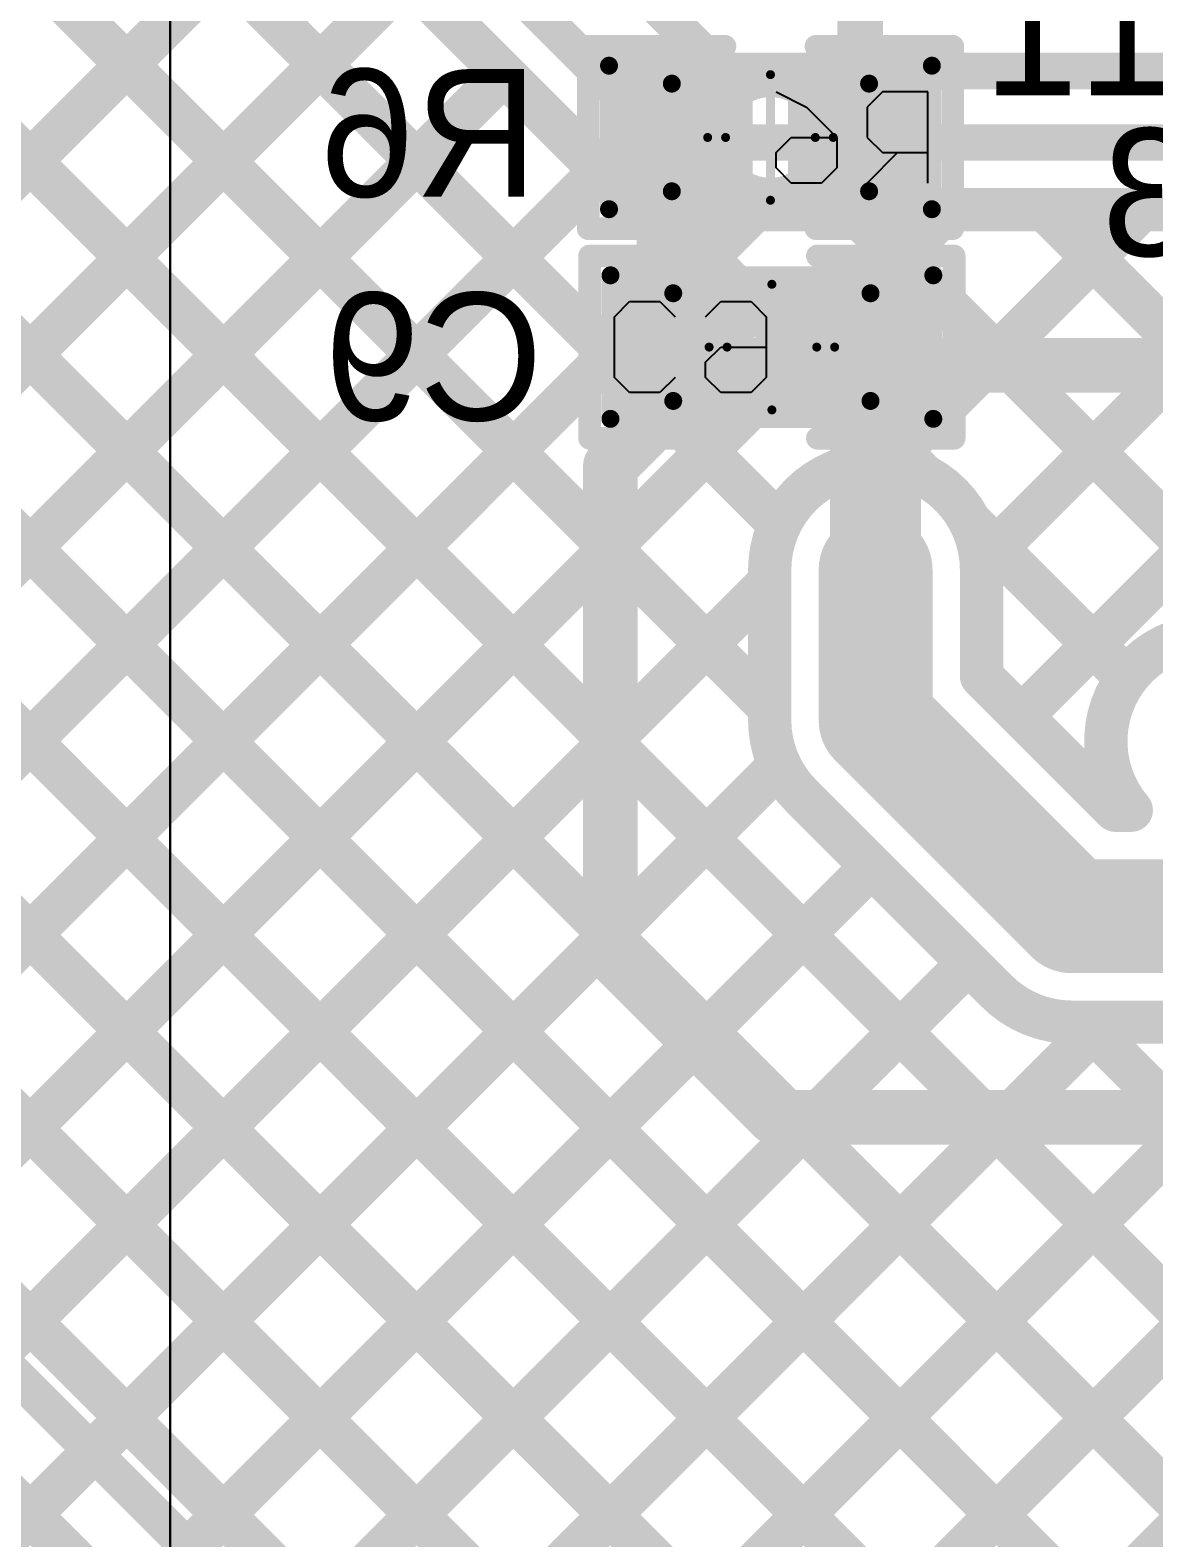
# Model space of a CAD drawing. Header units: millimetres. Extents: x 235 to 830, y 272 to 692.
# Drawn here: x 494.09 to 500.36, y 507.97 to 516.38 of the extents above; entities that cross this region are included whole.
import ezdxf

# ---------------------------------------------------------------- set-up
doc = ezdxf.new("R2010")
doc.units = ezdxf.units.MM
for name, color, linetype in [('BottomLayer', 5, 'Continuous'), ('BottomOverlay', 54, 'Continuous'), ('BottomPaste', 16, 'Continuous'), ('BottomSolder', 6, 'Continuous'), ('Mechanical1', 6, 'Continuous'), ('Mechanical13', 56, 'Continuous'), ('Mechanical15', 56, 'Continuous'), ('Mechanical2', 216, 'Continuous'), ('MultiLayer', 9, 'Continuous'), ('TopLayer', 1, 'Continuous'), ('ViaHoleLayer', 16, 'Continuous')]:
    doc.layers.add(name, color=color, linetype=linetype)

# ---------------------------------------------------------------- blocks, each defined once
blk = doc.blocks.new('0402CAP_B_7')
at = {"layer": 'BottomLayer'}
for points in [[(-0.8, 0.3), (-0.8, -0.3), (-0.2, 0.3), (-0.2, -0.3)], [(0.2, 0.3), (0.2, -0.3), (0.8, 0.3), (0.8, -0.3)]]:
    blk.add_solid(points, dxfattribs=at)
at = {"layer": 'BottomOverlay', "const_width": 0.127}
for points in [[(-1.016, -0.508), (-1.016, 0.508)], [(-1.016, 0.508), (-0.254, 0.508)], [(0.254, 0.508), (1.016, 0.508)], [(1.016, -0.508), (1.016, 0.508)], [(-1.016, -0.508), (-0.254, -0.508)], [(0.254, -0.508), (1.016, -0.508)]]:
    blk.add_lwpolyline(points, dxfattribs=at)
at = {"layer": 'BottomOverlay', "const_width": 0.0635}
for points in [[(-1.0477, 0.508, 1), (-0.9842, 0.508, 1)], [(-1.0477, 0.508, 1), (-0.9842, 0.508, 1)], [(-0.2857, 0.508, 1), (-0.2223, 0.508, 1)], [(0.2223, 0.508, 1), (0.2857, 0.508, 1)], [(0.9842, 0.508, 1), (1.0477, 0.508, 1)], [(0.9842, 0.508, 1), (1.0477, 0.508, 1)], [(-1.0477, -0.508, 1), (-0.9842, -0.508, 1)], [(-1.0477, -0.508, 1), (-0.9842, -0.508, 1)], [(-0.2857, -0.508, 1), (-0.2223, -0.508, 1)], [(0.2223, -0.508, 1), (0.2857, -0.508, 1)], [(0.9842, -0.508, 1), (1.0477, -0.508, 1)], [(0.9842, -0.508, 1), (1.0477, -0.508, 1)]]:
    blk.add_lwpolyline(points, format="xyb", close=True, dxfattribs=at)
at = {"layer": 'BottomPaste'}
for points in [[(-0.8, 0.3), (-0.8, -0.3), (-0.2, 0.3), (-0.2, -0.3)], [(0.2, 0.3), (0.2, -0.3), (0.8, 0.3), (0.8, -0.3)]]:
    blk.add_solid(points, dxfattribs=at)
at = {"layer": 'BottomSolder'}
for points in [[(-0.9016, 0.4016), (-0.9016, -0.4016), (-0.0984, 0.4016), (-0.0984, -0.4016)], [(0.0984, 0.4016), (0.0984, -0.4016), (0.9016, 0.4016), (0.9016, -0.4016)]]:
    blk.add_solid(points, dxfattribs=at)
at = {"layer": 'Mechanical1'}
for p, q in [((-0.878, 0.1694), (-0.7934, 0.254)), ((-0.7934, 0.254), (-0.6241, 0.254)), ((-0.6241, 0.254), (-0.5394, 0.1694)), ((-0.3702, 0.1694), (-0.2855, 0.254)), ((-0.2855, 0.254), (-0.1162, 0.254)), ((-0.1162, 0.254), (-0.0316, 0.1694)), ((-0.878, -0.1692), (-0.878, 0.1694)), ((-0.0316, 0.1694), (-0.0316, -0.1692)), ((-0.3702, -0.0846), (-0.2855, 0.0001)), ((-0.2855, 0.0001), (-0.0316, 0.0001)), ((-0.3702, -0.1692), (-0.3702, -0.0846)), ((-0.7934, -0.2538), (-0.878, -0.1692)), ((-0.5394, -0.1692), (-0.6241, -0.2538)), ((-0.2855, -0.2538), (-0.3702, -0.1692)), ((-0.0316, -0.1692), (-0.1162, -0.2538)), ((-0.6241, -0.2538), (-0.7934, -0.2538)), ((-0.1162, -0.2538), (-0.2855, -0.2538))]:
    blk.add_line(p, q, dxfattribs=at)
at = {"layer": 'Mechanical13', "const_width": 0.1}
for points in [[(-0.55, 0.3), (0.55, 0.3)], [(-0.55, -0.3), (-0.55, 0.3)], [(0.55, -0.3), (0.55, 0.3)], [(-0.55, -0.3), (0.55, -0.3)]]:
    blk.add_lwpolyline(points, dxfattribs=at)
at = {"layer": 'Mechanical13', "const_width": 0.05}
for points in [[(-0.575, 0.3, 1), (-0.525, 0.3, 1)], [(-0.575, 0.3, 1), (-0.525, 0.3, 1)], [(0.525, 0.3, 1), (0.575, 0.3, 1)], [(0.525, 0.3, 1), (0.575, 0.3, 1)], [(-0.575, -0.3, 1), (-0.525, -0.3, 1)], [(-0.575, -0.3, 1), (-0.525, -0.3, 1)], [(0.525, -0.3, 1), (0.575, -0.3, 1)], [(0.525, -0.3, 1), (0.575, -0.3, 1)]]:
    blk.add_lwpolyline(points, format="xyb", close=True, dxfattribs=at)
at = {"layer": 'Mechanical15'}
for points, const_width in [([(-0.9, 0.4), (0.9, 0.4)], 0.1), ([(-0.9, -0.4), (-0.9, 0.4)], 0.1), ([(0.9, -0.4), (0.9, 0.4)], 0.1), ([(0, -0.35), (0, 0.35)], 0.05), ([(-0.35, 0), (0.35, 0)], 0.05), ([(-0.9, -0.4), (0.9, -0.4)], 0.1)]:
    blk.add_lwpolyline(points, dxfattribs=dict(at, const_width=const_width))
for points, const_width in [([(-0.925, 0.4, 1), (-0.875, 0.4, 1)], 0.05), ([(-0.925, 0.4, 1), (-0.875, 0.4, 1)], 0.05), ([(0.875, 0.4, 1), (0.925, 0.4, 1)], 0.05), ([(0.875, 0.4, 1), (0.925, 0.4, 1)], 0.05), ([(-0.0125, 0.35, 1), (0.0125, 0.35, 1)], 0.025), ([(0.25, 0, 1), (-0.25, 0, 1)], 0.05), ([(-0.3625, 0, 1), (-0.3375, 0, 1)], 0.025), ([(-0.2625, 0, 1), (-0.2375, 0, 1)], 0.025), ([(0.2375, 0, 1), (0.2625, 0, 1)], 0.025), ([(0.3375, 0, 1), (0.3625, 0, 1)], 0.025), ([(-0.0125, -0.35, 1), (0.0125, -0.35, 1)], 0.025), ([(-0.925, -0.4, 1), (-0.875, -0.4, 1)], 0.05), ([(-0.925, -0.4, 1), (-0.875, -0.4, 1)], 0.05), ([(0.875, -0.4, 1), (0.925, -0.4, 1)], 0.05), ([(0.875, -0.4, 1), (0.925, -0.4, 1)], 0.05)]:
    blk.add_lwpolyline(points, format="xyb", close=True, dxfattribs=dict(at, const_width=const_width))
blk = doc.blocks.new('0402_B_22')
at = {"layer": 'BottomLayer'}
for points in [[(-0.8, 0.3), (-0.8, -0.3), (-0.2, 0.3), (-0.2, -0.3)], [(0.2, 0.3), (0.2, -0.3), (0.8, 0.3), (0.8, -0.3)]]:
    blk.add_solid(points, dxfattribs=at)
at = {"layer": 'BottomOverlay', "const_width": 0.127}
for points in [[(-0.254, 0.508), (-1.016, 0.508)], [(-1.016, 0.508), (-1.016, -0.508)], [(1.016, 0.508), (0.254, 0.508)], [(1.016, 0.508), (1.016, -0.508)], [(-0.254, -0.508), (-1.016, -0.508)], [(1.016, -0.508), (0.254, -0.508)]]:
    blk.add_lwpolyline(points, dxfattribs=at)
at = {"layer": 'BottomOverlay', "const_width": 0.0635}
for points in [[(-1.0477, 0.508, 1), (-0.9842, 0.508, 1)], [(-1.0477, 0.508, 1), (-0.9842, 0.508, 1)], [(-0.2857, 0.508, 1), (-0.2223, 0.508, 1)], [(0.2223, 0.508, 1), (0.2857, 0.508, 1)], [(0.9842, 0.508, 1), (1.0477, 0.508, 1)], [(0.9842, 0.508, 1), (1.0477, 0.508, 1)], [(-1.0477, -0.508, 1), (-0.9842, -0.508, 1)], [(-1.0477, -0.508, 1), (-0.9842, -0.508, 1)], [(-0.2857, -0.508, 1), (-0.2223, -0.508, 1)], [(0.2223, -0.508, 1), (0.2857, -0.508, 1)], [(0.9842, -0.508, 1), (1.0477, -0.508, 1)], [(0.9842, -0.508, 1), (1.0477, -0.508, 1)]]:
    blk.add_lwpolyline(points, format="xyb", close=True, dxfattribs=at)
at = {"layer": 'BottomPaste'}
for points in [[(-0.8, 0.3), (-0.8, -0.3), (-0.2, 0.3), (-0.2, -0.3)], [(0.2, 0.3), (0.2, -0.3), (0.8, 0.3), (0.8, -0.3)]]:
    blk.add_solid(points, dxfattribs=at)
at = {"layer": 'BottomSolder'}
for points in [[(-0.9016, 0.4016), (-0.9016, -0.4016), (-0.0984, 0.4016), (-0.0984, -0.4016)], [(0.0984, 0.4016), (0.0984, -0.4016), (0.9016, 0.4016), (0.9016, -0.4016)]]:
    blk.add_solid(points, dxfattribs=at)
at = {"layer": 'Mechanical1'}
for p, q in [((-0.878, 0.254), (-0.878, -0.2538)), ((-0.7087, 0.0847), (-0.5394, 0.254)), ((-0.3702, 0.1694), (-0.2855, 0.254)), ((-0.2855, 0.254), (-0.1162, 0.254)), ((-0.1162, 0.254), (-0.0316, 0.1694)), ((-0.3702, 0.0001), (-0.3702, 0.1694)), ((-0.0316, 0.1694), (-0.0316, 0.0847)), ((-0.6241, 0.0847), (-0.878, 0.0847)), ((-0.5394, 0.0001), (-0.6241, 0.0847)), ((-0.0316, 0.0847), (-0.1162, 0.0001)), ((-0.5394, -0.1692), (-0.5394, 0.0001)), ((-0.2009, -0.1692), (-0.3702, 0.0001)), ((-0.1162, 0.0001), (-0.3702, 0.0001)), ((-0.6241, -0.2538), (-0.5394, -0.1692)), ((-0.0316, -0.2538), (-0.2009, -0.1692)), ((-0.878, -0.2538), (-0.6241, -0.2538))]:
    blk.add_line(p, q, dxfattribs=at)
at = {"layer": 'Mechanical13', "const_width": 0.1}
for points in [[(-0.55, 0.3), (-0.55, -0.3)], [(0.55, 0.3), (-0.55, 0.3)], [(0.55, 0.3), (0.55, -0.3)], [(0.55, -0.3), (-0.55, -0.3)]]:
    blk.add_lwpolyline(points, dxfattribs=at)
at = {"layer": 'Mechanical13', "const_width": 0.05}
for points in [[(-0.575, 0.3, 1), (-0.525, 0.3, 1)], [(-0.575, 0.3, 1), (-0.525, 0.3, 1)], [(0.525, 0.3, 1), (0.575, 0.3, 1)], [(0.525, 0.3, 1), (0.575, 0.3, 1)], [(-0.575, -0.3, 1), (-0.525, -0.3, 1)], [(-0.575, -0.3, 1), (-0.525, -0.3, 1)], [(0.525, -0.3, 1), (0.575, -0.3, 1)], [(0.525, -0.3, 1), (0.575, -0.3, 1)]]:
    blk.add_lwpolyline(points, format="xyb", close=True, dxfattribs=at)
at = {"layer": 'Mechanical15'}
for points, const_width in [([(-0.9, 0.4), (-0.9, -0.4)], 0.1), ([(0.9, 0.4), (-0.9, 0.4)], 0.1), ([(0.9, 0.4), (0.9, -0.4)], 0.1), ([(0, 0.35), (0, -0.35)], 0.05), ([(0.35, 0), (-0.35, 0)], 0.05), ([(0.9, -0.4), (-0.9, -0.4)], 0.1)]:
    blk.add_lwpolyline(points, dxfattribs=dict(at, const_width=const_width))
for points, const_width in [([(-0.925, 0.4, 1), (-0.875, 0.4, 1)], 0.05), ([(-0.925, 0.4, 1), (-0.875, 0.4, 1)], 0.05), ([(0.875, 0.4, 1), (0.925, 0.4, 1)], 0.05), ([(0.875, 0.4, 1), (0.925, 0.4, 1)], 0.05), ([(-0.0125, 0.35, 1), (0.0125, 0.35, 1)], 0.025), ([(0.25, 0, 1), (-0.25, 0, 1)], 0.05), ([(-0.3625, 0, 1), (-0.3375, 0, 1)], 0.025), ([(-0.2625, 0, 1), (-0.2375, 0, 1)], 0.025), ([(0.2375, 0, 1), (0.2625, 0, 1)], 0.025), ([(0.3375, 0, 1), (0.3625, 0, 1)], 0.025), ([(-0.0125, -0.35, 1), (0.0125, -0.35, 1)], 0.025), ([(-0.925, -0.4, 1), (-0.875, -0.4, 1)], 0.05), ([(-0.925, -0.4, 1), (-0.875, -0.4, 1)], 0.05), ([(0.875, -0.4, 1), (0.925, -0.4, 1)], 0.05), ([(0.875, -0.4, 1), (0.925, -0.4, 1)], 0.05)]:
    blk.add_lwpolyline(points, format="xyb", close=True, dxfattribs=dict(at, const_width=const_width))

msp = doc.modelspace()

# ---------------------------------------------------------------- linework, layer by layer
at = {"layer": 'BottomLayer'}
for points, const_width in [([(498.7213, 515.7794), (498.7213, 517.0796)], 0.254), ([(497.7213, 515.7794), (497.7293, 515.7714)], 0.508), ([(497.7293, 514.611), (497.7293, 515.7714)], 0.508), ([(498.7293, 514.611), (498.7753, 514.565)], 0.508), ([(498.8076, 513.3697), (498.8076, 514.565)], 0.508)]:
    msp.add_lwpolyline(points, dxfattribs=dict(at, const_width=const_width))
for points, const_width in [([(497.5943, 515.7794, 1), (497.8483, 515.7794, 1)], 0.254), ([(497.6023, 515.7714, 1), (497.8563, 515.7714, 1)], 0.254), ([(497.6023, 515.7714, 1), (497.8563, 515.7714, 1)], 0.254), ([(498.6578, 515.7794, 1), (498.7848, 515.7794, 1)], 0.127), ([(497.6023, 514.611, 1), (497.8563, 514.611, 1)], 0.254), ([(498.6023, 514.611, 1), (498.8563, 514.611, 1)], 0.254), ([(498.6483, 514.565, 1), (498.9023, 514.565, 1)], 0.254), ([(498.6806, 514.565, 1), (498.9346, 514.565, 1)], 0.254), ([(498.6806, 513.3697, 1), (498.9346, 513.3697, 1)], 0.254), ([(498.706, 513.3697, 1), (498.9092, 513.3697, 1)], 0.2032)]:
    msp.add_lwpolyline(points, format="xyb", close=True, dxfattribs=dict(at, const_width=const_width))
at = {"layer": 'Mechanical1', "const_width": 0.0127}
msp.add_lwpolyline([(494.8741, 504.1862), (494.8741, 520.74)], dxfattribs=at)
at = {"layer": 'Mechanical2', "const_width": 0.2032}
msp.add_lwpolyline([(474.5541, 528.3412), (520.2561, 482.6393)], dxfattribs=at)
at = {"layer": 'MultiLayer', "const_width": 0.2032}
msp.add_lwpolyline([(498.706, 513.3697, 1), (498.9092, 513.3697, 1)], format="xyb", close=True, dxfattribs=at)
at = {"layer": 'TopLayer'}
for points, const_width in [([(481.6635, 520.533), (500.8979, 501.2986)], 0.2413), ([(482.7412, 520.533), (501.9756, 501.2986)], 0.2413), ([(483.8188, 520.533), (503.0532, 501.2986)], 0.2413), ([(484.8964, 520.533), (504.1308, 501.2986)], 0.2413), ([(485.9741, 520.533), (505.2085, 501.2986)], 0.2413), ([(487.0517, 520.533), (506.2861, 501.2986)], 0.2413), ([(488.1293, 520.533), (507.3637, 501.2986)], 0.2413), ([(489.207, 520.533), (508.4414, 501.2986)], 0.2413), ([(490.2846, 520.533), (498.2171, 512.6006)], 0.2413), ([(491.3622, 520.533), (498.2735, 513.6217)], 0.2413), ([(496.1663, 517.9304), (497.9469, 516.1499)], 0.2032), ([(481.681, 503.2336), (495.8157, 517.3683)], 0.2413), ([(496.2425, 517.157), (497.6477, 515.7518)], 0.2032), ([(482.2198, 502.6948), (496.1974, 516.6723)], 0.2413), ([(496.1855, 516.6842), (497.3822, 515.4875)], 0.2413), ([(482.7586, 502.156), (496.7362, 516.1335)], 0.2413), ([(497.9469, 516.1499), (504.3286, 516.1499)], 0.2032), ([(497.6477, 515.7518), (504.4893, 515.7518)], 0.2032), ([(483.2974, 501.6171), (497.275, 515.5947)], 0.2413), ([(484.0566, 501.2986), (498.1351, 515.3772)], 0.2413), ([(485.1342, 501.2986), (499.2127, 515.3772)], 0.2413), ([(497.5915, 515.3814), (499.0784, 513.8945)], 0.2413), ([(497.6477, 515.3772), (504.4893, 515.3772)], 0.2413), ([(498.6733, 515.3772), (501.0461, 513.0044)], 0.2413), ([(498.8701, 513.9569), (500.2904, 515.3772)], 0.2413), ([(499.397, 513.4062), (501.368, 515.3772)], 0.2413), ([(499.6214, 512.5529), (502.4456, 515.3772)], 0.2413), ([(499.751, 515.3772), (502.1237, 513.0044)], 0.2413), ([(497.3289, 513.9484), (497.8899, 514.5094)], 0.3048), ([(497.8899, 514.5094), (501.7374, 514.5094)], 0.3048), ([(497.3289, 511.2312), (497.3289, 513.9484)], 0.3048), ([(499.3325, 513.6404), (500.2073, 512.7656)], 0.2413), ([(498.8076, 512.5315), (498.8076, 513.3697)], 0.635), ([(486.2118, 501.2986), (498.2171, 513.3039)], 0.2413), ([(498.2171, 512.5315), (498.2171, 513.3697)], 0.2413), ([(499.3982, 512.7761), (499.3982, 513.3697)], 0.2413), ([(498.8076, 512.5315), (499.8998, 511.4393)], 0.635), ([(499.3982, 512.7761), (500.1444, 512.0298)], 0.2413), ([(487.2894, 501.2986), (498.2725, 512.2817)], 0.2413), ([(498.3909, 512.1131), (499.4814, 511.0225)], 0.2413), ([(500.1444, 512.0298), (500.2331, 512.0298)], 0.2413), ([(488.3671, 501.2986), (498.7862, 511.7178)], 0.2413), ([(499.8998, 511.4393), (511.787, 511.4393)], 0.635), ([(497.3289, 511.2312), (498.2417, 510.3184)], 0.3048), ([(489.4447, 501.2986), (499.325, 511.1789)], 0.2413), ([(490.5223, 501.2986), (500.0724, 510.8487)], 0.2413), ([(491.6, 501.2986), (501.1501, 510.8487)], 0.2413), ([(492.6776, 501.2986), (502.2277, 510.8487)], 0.2413), ([(493.7552, 501.2986), (503.3053, 510.8487)], 0.2413), ([(499.8998, 510.8487), (511.787, 510.8487)], 0.2413), ([(499.9689, 510.8487), (509.519, 501.2986)], 0.2413), ([(498.2417, 510.3184), (502.6772, 510.3184)], 0.3048)]:
    msp.add_lwpolyline(points, dxfattribs=dict(at, const_width=const_width))
for points, const_width in [([(496.6759, 516.1335, 1), (496.7965, 516.1335, 1)], 0.1206), ([(497.8961, 516.1499, 1), (497.9977, 516.1499, 1)], 0.1016), ([(497.8961, 516.1499, 1), (497.9977, 516.1499, 1)], 0.1016), ([(497.5969, 515.7518, 1), (497.6985, 515.7518, 1)], 0.1016), ([(497.5969, 515.7518, 1), (497.6985, 515.7518, 1)], 0.1016), ([(497.2147, 515.5947, 1), (497.3353, 515.5947, 1)], 0.1206), ([(497.3219, 515.4875, 1), (497.4425, 515.4875, 1)], 0.1206), ([(497.3219, 515.4875, 1), (497.4425, 515.4875, 1)], 0.1206), ([(497.3225, 515.4869, 1), (497.4431, 515.4869, 1)], 0.1206), ([(497.5311, 515.3814, 1), (497.6518, 515.3814, 1)], 0.1206), ([(497.5874, 515.3772, 1), (497.708, 515.3772, 1)], 0.1206), ([(497.5874, 515.3772, 1), (497.708, 515.3772, 1)], 0.1206), ([(497.5874, 515.3772, 1), (497.708, 515.3772, 1)], 0.1206), ([(498.0748, 515.3772, 1), (498.1954, 515.3772, 1)], 0.1206), ([(498.613, 515.3772, 1), (498.7337, 515.3772, 1)], 0.1206), ([(499.1524, 515.3772, 1), (499.2731, 515.3772, 1)], 0.1206), ([(499.6906, 515.3772, 1), (499.8113, 515.3772, 1)], 0.1206), ([(500.23, 515.3772, 1), (500.3507, 515.3772, 1)], 0.1206), ([(497.8137, 514.5094, 1), (497.9661, 514.5094, 1)], 0.1524), ([(497.8137, 514.5094, 1), (497.9661, 514.5094, 1)], 0.1524), ([(497.2527, 513.9484, 1), (497.4051, 513.9484, 1)], 0.1524), ([(497.2527, 513.9484, 1), (497.4051, 513.9484, 1)], 0.1524), ([(498.8098, 513.9569, 1), (498.9304, 513.9569, 1)], 0.1206), ([(499.018, 513.8945, 1), (499.1387, 513.8945, 1)], 0.1206), ([(499.2721, 513.6404, 1), (499.3928, 513.6404, 1)], 0.1206), ([(498.2132, 513.6217, 1), (498.3339, 513.6217, 1)], 0.1206), ([(498.6489, 513.3697, 1), (498.9664, 513.3697, 1)], 0.3175), ([(498.706, 513.3697, 1), (498.9092, 513.3697, 1)], 0.2032), ([(499.3367, 513.4062, 1), (499.4574, 513.4062, 1)], 0.1206), ([(498.1567, 513.3697, 1), (498.2774, 513.3697, 1)], 0.1206), ([(498.1567, 513.3697, 1), (498.2774, 513.3697, 1)], 0.1206), ([(498.1567, 513.3039, 1), (498.2774, 513.3039, 1)], 0.1206), ([(499.3378, 513.3697, 1), (499.4585, 513.3697, 1)], 0.1206), ([(499.3378, 513.3697, 1), (499.4585, 513.3697, 1)], 0.1206), ([(498.6489, 512.5315, 1), (498.9664, 512.5315, 1)], 0.3175), ([(498.6489, 512.5315, 1), (498.9664, 512.5315, 1)], 0.3175), ([(499.3378, 512.7761, 1), (499.4585, 512.7761, 1)], 0.1206), ([(499.3378, 512.7761, 1), (499.4585, 512.7761, 1)], 0.1206), ([(500.147, 512.7656, 1), (500.2676, 512.7656, 1)], 0.1206), ([(498.1567, 512.6006, 1), (498.2774, 512.6006, 1)], 0.1206), ([(499.561, 512.5529, 1), (499.6817, 512.5529, 1)], 0.1206), ([(498.1567, 512.5315, 1), (498.2774, 512.5315, 1)], 0.1206), ([(498.1567, 512.5315, 1), (498.2774, 512.5315, 1)], 0.1206), ([(498.1567, 512.5315, 1), (498.2774, 512.5315, 1)], 0.1206), ([(498.2122, 512.2817, 1), (498.3328, 512.2817, 1)], 0.1206), ([(498.3297, 512.1139, 1), (498.4504, 512.1139, 1)], 0.1206), ([(498.3306, 512.1131, 1), (498.4512, 512.1131, 1)], 0.1206), ([(498.3306, 512.1131, 1), (498.4512, 512.1131, 1)], 0.1206), ([(500.0841, 512.0298, 1), (500.2048, 512.0298, 1)], 0.1206), ([(500.0841, 512.0298, 1), (500.2048, 512.0298, 1)], 0.1206), ([(500.1728, 512.0298, 1), (500.2934, 512.0298, 1)], 0.1206), ([(500.1728, 512.0298, 1), (500.2934, 512.0298, 1)], 0.1206), ([(498.7259, 511.7178, 1), (498.8465, 511.7178, 1)], 0.1206), ([(499.7411, 511.4393, 1), (500.0586, 511.4393, 1)], 0.3175), ([(499.7411, 511.4393, 1), (500.0586, 511.4393, 1)], 0.3175), ([(497.2527, 511.2312, 1), (497.4051, 511.2312, 1)], 0.1524), ([(497.2527, 511.2312, 1), (497.4051, 511.2312, 1)], 0.1524), ([(499.2647, 511.1789, 1), (499.3853, 511.1789, 1)], 0.1206), ([(499.4211, 511.0225, 1), (499.5417, 511.0225, 1)], 0.1206), ([(499.4211, 511.0225, 1), (499.5417, 511.0225, 1)], 0.1206), ([(499.4219, 511.0217, 1), (499.5426, 511.0217, 1)], 0.1206), ([(499.8395, 510.8487, 1), (499.9601, 510.8487, 1)], 0.1206), ([(499.8395, 510.8487, 1), (499.9601, 510.8487, 1)], 0.1206), ([(499.8395, 510.8487, 1), (499.9601, 510.8487, 1)], 0.1206), ([(499.9086, 510.8487, 1), (500.0292, 510.8487, 1)], 0.1206), ([(500.0121, 510.8487, 1), (500.1328, 510.8487, 1)], 0.1206), ([(498.1655, 510.3184, 1), (498.3179, 510.3184, 1)], 0.1524), ([(498.1655, 510.3184, 1), (498.3179, 510.3184, 1)], 0.1524)]:
    msp.add_lwpolyline(points, format="xyb", close=True, dxfattribs=dict(at, const_width=const_width))
at = {"layer": 'TopLayer', "const_width": 0.2413}
for points in [[(497.6477, 515.3772, -0.199482), (497.3822, 515.4875)], [(497.6477, 515.3772, -0.198912), (497.3828, 515.4869)], [(498.2171, 513.3697, -1), (499.3982, 513.3697)], [(500.2331, 512.0298, -0.640551), (500.6817, 513.0044)], [(498.39, 512.1139, -0.198912), (498.2171, 512.5315)], [(498.3909, 512.1131, -0.19943), (498.2171, 512.5315)], [(499.8998, 510.8487, -0.19943), (499.4814, 511.0225)], [(499.8998, 510.8487, -0.198912), (499.4822, 511.0217)]]:
    msp.add_lwpolyline(points, format="xyb", dxfattribs=at)
at = {"layer": 'ViaHoleLayer', "const_width": 0.1016}
msp.add_lwpolyline([(498.7568, 513.3697, 1), (498.8584, 513.3697, 1)], format="xyb", close=True, dxfattribs=at)

# ---------------------------------------------------------------- block references
at = {"rotation": 180}
msp.add_blockref('0402_B_22', (498.2213, 515.7794), dxfattribs=at)
msp.add_blockref('0402CAP_B_7', (498.2293, 514.611))

# ---------------------------------------------------------------- texts
at = {"layer": 'BottomOverlay', "text_generation_flag": 2}
for s, p in [('C11', (501.1786, 516.0144)), ('R6', (496.9259, 515.4492)), ('R13', (501.8136, 515.119)), ('C9', (496.9534, 514.2026))]:
    msp.add_text(s, height=0.7112, dxfattribs=at).set_placement(p)

doc.saveas('drawing.dxf')
